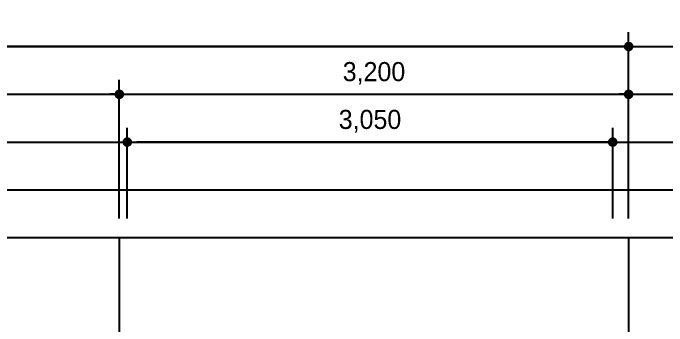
# Model space of a CAD drawing. Header units: millimetres. Extents: x -224448 to 1592092, y -164641 to 319001.
# Drawn here: x 131876 to 135985, y 164466 to 166430 of the extents above; entities that cross this region are included whole.
import ezdxf

# ---------------------------------------------------------------- set-up
doc = ezdxf.new("R2010")
doc.units = ezdxf.units.MM
doc.linetypes.add('CENTER2', pattern=[1.125, 0.75, -0.125, 0.125, -0.125])
doc.layers.get('Defpoints').update_dxf_attribs({"color": 35})
doc.layers.add('ARREA', color=1, linetype='Continuous')
doc.layers.add('DIM', color=3, linetype='Continuous')
doc.styles.add('IABU-글꼴스타일', font='')
doc.styles.get('IABU-글꼴스타일').set_extended_font_data('HY울릉도L')
doc.dimstyles.new('IABC-100 (SUB)', dxfattribs={"dimscale": 60, "dimtxt": 2, "dimasz": 1, "dimexe": 1.5, "dimexo": 2, "dimgap": 1, "dimtad": 1, "dimdec": 0, "dimdsep": 46, "dimlunit": 6, "dimtxsty": 'IABU-글꼴스타일', "dimblk": '1234_Dot', "dimcen": 1, "dimclrd": 4, "dimclre": 4, "dimclrt": 7, "dimadec": 0, "dimazin": 0, "dimtfac": 1, "dimtdec": 0, "dimtix": 1, "dimtmove": 2, "dimatfit": 3, "dimldrblk": '1234_Dot', "dimfxl": 2, "dimtolj": 1, "dimtzin": 0, "dimarcsym": 0})

# ---------------------------------------------------------------- blocks, each defined once
blk = doc.blocks.new('1234_Dot')
at = {"color": 0, "linetype": 'ByBlock', "lineweight": -2}
blk.add_line((-0.5, 0), (-1, 0), dxfattribs=at)
at = {"color": 0, "linetype": 'ByBlock', "const_width": 0.5}
blk.add_lwpolyline([(-0.25, 0, 1), (0.25, 0, 1)], format="xyb", close=True, dxfattribs=at)
blk = doc.blocks.new('*D756')
at = {"layer": 'Defpoints', "color": 0, "ltscale": 50, "transparency": 16777216}
for p in [(132544, 165920.2), (123244, 165020.2), (132544, 165020.2)]:
    blk.add_point(p, dxfattribs=at)
at = {"layer": 'DIM', "color": 4, "lineweight": -2, "ltscale": 50, "transparency": 16777216}
for p, q in [((123244, 165140.2), (123244, 166010.2)), ((132544, 165140.2), (132544, 166010.2)), ((123304, 165920.2), (132484, 165920.2))]:
    blk.add_line(p, q, dxfattribs=at)
at = {"layer": 'DIM', "color": 4, "lineweight": -2, "ltscale": 50, "transparency": 16777216, "xscale": 60, "yscale": 60, "zscale": 60, "rotation": 180}
blk.add_blockref('1234_Dot', (123244, 165920.2), dxfattribs=at)
at = {"layer": 'DIM', "color": 4, "lineweight": -2, "ltscale": 50, "transparency": 16777216, "xscale": 60, "yscale": 60, "zscale": 60}
blk.add_blockref('1234_Dot', (132544, 165920.2), dxfattribs=at)
at = {"layer": 'DIM', "color": 7, "ltscale": 50, "transparency": 16777216, "insert": (127894, 166051.6), "char_height": 120, "attachment_point": 5, "style": 'IABU-글꼴스타일'}
blk.add_mtext('\\A1;9,300', dxfattribs=at)
blk = doc.blocks.new('*D749')
at = {"layer": 'Defpoints', "color": 0, "ltscale": 50, "transparency": 16777216}
for p in [(135744, 165920.2), (132544, 165020.2), (135744, 165020.2)]:
    blk.add_point(p, dxfattribs=at)
at = {"layer": 'DIM', "color": 4, "lineweight": -2, "ltscale": 50, "transparency": 16777216}
for p, q in [((132544, 165140.2), (132544, 166010.2)), ((135744, 165140.2), (135744, 166010.2)), ((132604, 165920.2), (135684, 165920.2))]:
    blk.add_line(p, q, dxfattribs=at)
at = {"layer": 'DIM', "color": 4, "lineweight": -2, "ltscale": 50, "transparency": 16777216, "xscale": 60, "yscale": 60, "zscale": 60, "rotation": 180}
blk.add_blockref('1234_Dot', (132544, 165920.2), dxfattribs=at)
at = {"layer": 'DIM', "color": 4, "lineweight": -2, "ltscale": 50, "transparency": 16777216, "xscale": 60, "yscale": 60, "zscale": 60}
blk.add_blockref('1234_Dot', (135744, 165920.2), dxfattribs=at)
at = {"layer": 'DIM', "color": 7, "ltscale": 50, "transparency": 16777216, "insert": (134144, 166051.6), "char_height": 120, "attachment_point": 5, "style": 'IABU-글꼴스타일'}
blk.add_mtext('\\A1;3,200', dxfattribs=at)
blk = doc.blocks.new('*D750')
at = {"layer": 'Defpoints', "color": 0, "ltscale": 50, "transparency": 16777216}
for p in [(123244, 166220.2), (123244, 165020.2), (135744, 165020.2)]:
    blk.add_point(p, dxfattribs=at)
at = {"layer": 'DIM', "color": 4, "lineweight": -2, "ltscale": 50, "transparency": 16777216}
for p, q in [((123244, 165140.2), (123244, 166310.2)), ((135744, 165140.2), (135744, 166310.2)), ((135684, 166220.2), (123304, 166220.2))]:
    blk.add_line(p, q, dxfattribs=at)
at = {"layer": 'DIM', "color": 4, "lineweight": -2, "ltscale": 50, "transparency": 16777216, "xscale": 60, "yscale": 60, "zscale": 60, "rotation": 180}
blk.add_blockref('1234_Dot', (123244, 166220.2), dxfattribs=at)
at = {"layer": 'DIM', "color": 4, "lineweight": -2, "ltscale": 50, "transparency": 16777216, "xscale": 60, "yscale": 60, "zscale": 60}
blk.add_blockref('1234_Dot', (135744, 166220.2), dxfattribs=at)
at = {"layer": 'DIM', "color": 7, "ltscale": 50, "transparency": 16777216, "insert": (129494, 166351.6), "char_height": 120, "attachment_point": 5, "style": 'IABU-글꼴스타일'}
blk.add_mtext('\\A1;12,500', dxfattribs=at)
blk = doc.blocks.new('*D765')
at = {"layer": 'Defpoints', "color": 0, "ltscale": 50, "transparency": 16777216}
for p in [(132594, 165620.2), (132594, 165020.2), (135644, 165020.2)]:
    blk.add_point(p, dxfattribs=at)
at = {"layer": 'DIM', "color": 4, "lineweight": -2, "ltscale": 50, "transparency": 16777216}
for p, q in [((132594, 165140.2), (132594, 165710.2)), ((135644, 165140.2), (135644, 165710.2)), ((135584, 165620.2), (132654, 165620.2))]:
    blk.add_line(p, q, dxfattribs=at)
at = {"layer": 'DIM', "color": 4, "lineweight": -2, "ltscale": 50, "transparency": 16777216, "xscale": 60, "yscale": 60, "zscale": 60, "rotation": 180}
blk.add_blockref('1234_Dot', (132594, 165620.2), dxfattribs=at)
at = {"layer": 'DIM', "color": 4, "lineweight": -2, "ltscale": 50, "transparency": 16777216, "xscale": 60, "yscale": 60, "zscale": 60}
blk.add_blockref('1234_Dot', (135644, 165620.2), dxfattribs=at)
at = {"layer": 'DIM', "color": 7, "ltscale": 50, "transparency": 16777216, "insert": (134119, 165751.6), "char_height": 120, "attachment_point": 5, "style": 'IABU-글꼴스타일'}
blk.add_mtext('\\A1;3,050', dxfattribs=at)

msp = doc.modelspace()

# ---------------------------------------------------------------- linework, layer by layer
at = {"layer": 'ARREA', "color": 1, "linetype": 'CENTER2', "ltscale": 2000}
for p, q in [((132543.987, 165020.153), (132543.987, 158870.153)), ((135743.987, 165020.153), (135743.987, 151920.153))]:
    msp.add_line(p, q, dxfattribs=at)
at = {"layer": 'Defpoints'}
for points in [[(121343.987, 166220.153), (137643.987, 166220.153), (137643.987, 150720.153), (121343.987, 150720.153)], [(121643.987, 165920.153), (137343.987, 165920.153), (137343.987, 151020.153), (121643.987, 151020.153)], [(121943.987, 165620.153), (137043.987, 165620.153), (137043.987, 151320.153), (121943.987, 151320.153)], [(122243.987, 165320.153), (136743.987, 165320.153), (136743.987, 151620.153), (122243.987, 151620.153)], [(122543.987, 165020.153), (136443.987, 165020.153), (136443.987, 151920.153), (122543.987, 151920.153)]]:
    msp.add_lwpolyline(points, close=True, dxfattribs=at)

# ---------------------------------------------------------------- dimensions: what is measured, and where the dimension line sits
at = {"layer": 'DIM', "ltscale": 50}
for base, p1, p2, picture, middle in [((123243.987, 166220.153), (135743.987, 165020.153), (123243.987, 165020.153), '*D750', (129493.987, 166351.582)), ((132543.987, 165920.153), (123243.987, 165020.153), (132543.987, 165020.153), '*D756', (127893.987, 166051.582)), ((135743.987, 165920.153), (132543.987, 165020.153), (135743.987, 165020.153), '*D749', (134143.987, 166051.582)), ((132593.987, 165620.153), (135643.987, 165020.153), (132593.987, 165020.153), '*D765', (134118.987, 165751.582))]:
    dim = msp.add_linear_dim(base=base, p1=p1, p2=p2, dimstyle='IABC-100 (SUB)', dxfattribs=at)
    dim.commit()
    dim.dimension.update_dxf_attribs({"geometry": picture, "text_midpoint": middle})

doc.saveas('drawing.dxf')
